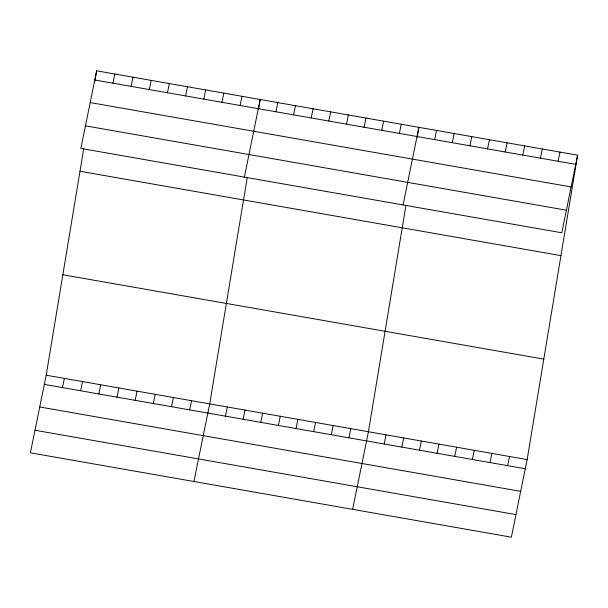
<?xml version="1.0" encoding="UTF-8"?>
<svg xmlns="http://www.w3.org/2000/svg" width="608" height="608" viewBox="0 0 608 608"><rect width="100%" height="100%" fill="white"/><g stroke="black" fill="none" stroke-linecap="round" stroke-linejoin="round"><path stroke-width="0.91" d="M577.6 155.177L561.807 232.788L80.856 148.42L96.642 70.817L577.6 155.177L527.144 459.58L511.358 537.183L30.4 452.823L46.193 375.212L83.706 148.846M94.856 81.578L96.642 70.817M247.236 177.528L209.714 403.894L193.922 481.506M258.537 109.364L260.171 99.499L244.378 177.11M405.954 205.367L368.433 431.733L352.64 509.344M417.248 137.203L418.882 127.338L403.096 204.949M112.944 83.182L114.813 74.001M62.495 387.577L64.357 378.396M131.115 86.374L132.985 77.193M80.659 390.769L82.528 381.588M149.287 89.558L151.149 80.378M98.83 393.954L100.7 384.773M167.451 92.743L169.32 83.562M117.002 397.146L118.864 387.965M185.622 95.935L187.492 86.754M135.166 400.33L137.036 391.149M203.794 99.119L205.664 89.938M153.338 403.514L155.207 394.334M221.958 102.304L223.828 93.123M171.509 406.706L173.379 397.526M240.13 105.496L241.999 96.315M189.681 409.891L191.543 400.71M275.933 111.773L277.803 102.592M225.484 416.168L227.346 406.988M293.573 114.866L295.442 105.686M243.116 419.262L244.986 410.081M311.205 117.96L313.074 108.779M260.756 422.355L262.618 413.174M328.844 121.053L330.706 111.872M278.388 425.448L280.258 416.267M346.476 124.146L348.346 114.965M296.02 428.541L297.89 419.36M364.108 127.239L365.978 118.058M313.66 431.634L315.522 422.454M381.748 130.332L383.618 121.152M331.292 434.728L333.161 425.547M399.38 133.426L401.25 124.245M348.931 437.821L350.793 428.64M434.652 139.612L436.521 130.431M384.195 444.007L386.065 434.826M452.284 142.705L454.153 133.524M401.835 447.1L403.704 437.92M469.923 145.798L471.793 136.618M419.467 450.194L421.336 441.013M487.555 148.892L489.425 139.711M437.106 453.294L438.968 444.114M505.195 151.985L507.057 142.804M454.738 456.388L456.608 447.207M522.827 155.078L524.696 145.897M472.37 459.481L474.24 450.3M540.459 158.171L542.328 148.99M490.01 462.574L491.88 453.393M558.098 161.264L559.968 152.084M507.642 465.667L509.512 456.486M94.772 79.998L575.73 164.358M90.182 102.577L571.14 186.937M85.447 125.841L566.405 210.208M79.99 171.266L560.948 255.634M62.837 274.763L543.795 359.123M46.193 375.212L527.144 459.58M44.323 384.393L525.282 468.76M39.725 406.972L520.684 491.34M34.99 430.244L515.949 514.604"/></g></svg>
